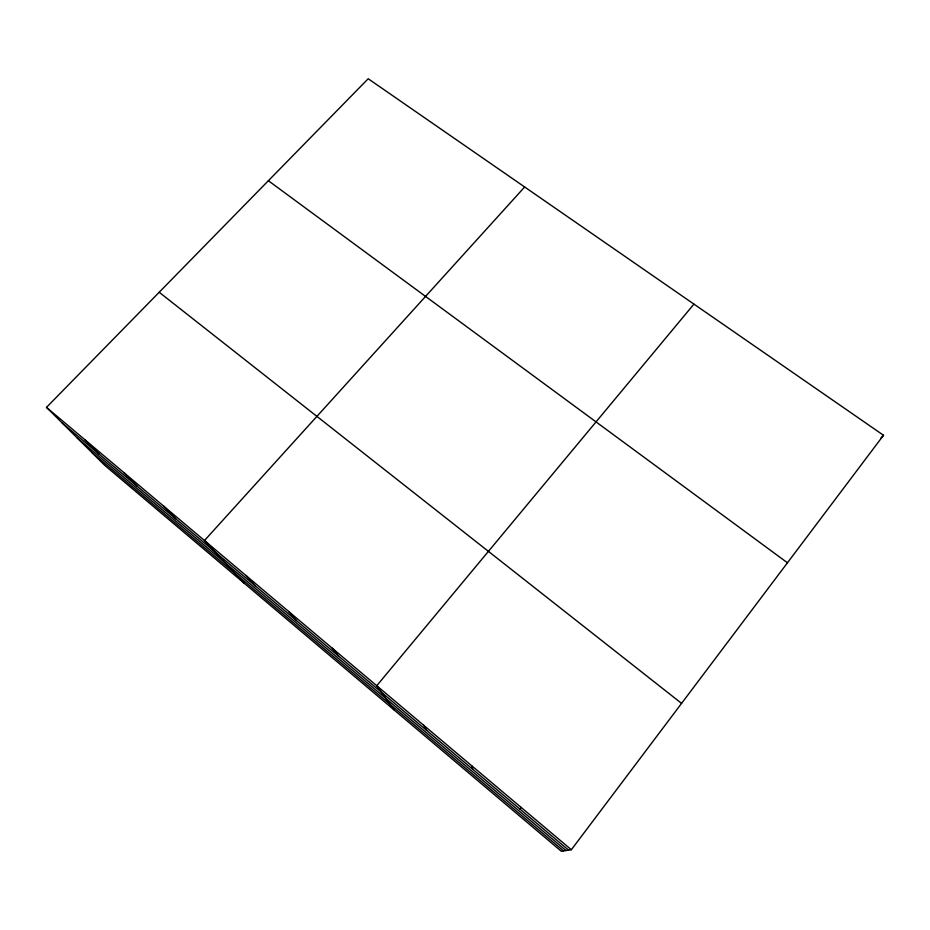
<?xml version="1.0" encoding="UTF-8"?>
<svg xmlns="http://www.w3.org/2000/svg" width="930" height="930" viewBox="0 0 930 930"><rect width="100%" height="100%" fill="white"/><g stroke="black" fill="none" stroke-linecap="round" stroke-linejoin="round"><path stroke-width="1.4" d="M520.184 809.298L520.94 807.24M571.346 849.729L883.5 435.263L368.199 78.748L46.5 407.375L104.776 465.384L561.29 851.252L571.346 849.729L46.5 407.375M693.931 304.11L376.755 685.724L393.971 709.823M880.594 438.507L883.5 435.263M524.659 186.988L204.484 540.528L243.951 583.017M268.375 180.722L787.454 562.79M159.193 292.253L681.574 703.382M62.194 422.999L568.602 850.148M77.213 437.949L565.998 850.543M91.663 452.329L563.522 850.915M84.758 439.611L99.266 454.27M123.818 472.545L137.105 486.181M163.715 506.176L175.724 518.766M246.136 575.635L255.413 585.97M288.719 611.522L296.519 620.647M332.243 648.21L338.52 656.069M423.685 725.272L426.638 730.399M471.731 765.774L472.87 769.401"/></g></svg>
